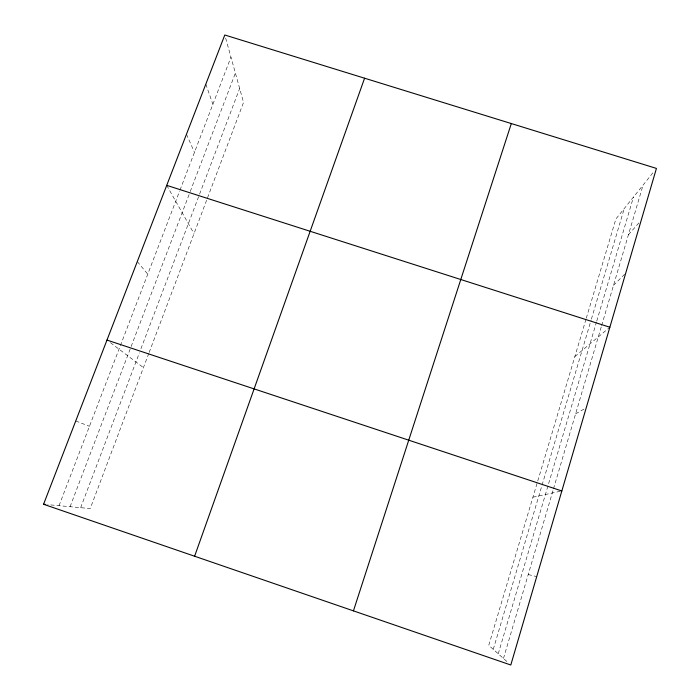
<?xml version="1.0" encoding="UTF-8"?>
<svg xmlns="http://www.w3.org/2000/svg" width="700" height="700" viewBox="0 0 700 700"><rect width="100%" height="100%" fill="white"/><g stroke="black" fill="none" stroke-linecap="round" stroke-linejoin="round"><path stroke-width="0.53" stroke-dasharray="3.5 2.62" d="M498.242 653.809L596.461 322.07M596.767 321.029L633.474 197.041M503.475 658.464L553.184 489.895M553.49 488.854L601.335 326.611M601.641 325.579L643.081 185.071M493.255 649.355L591.08 320.162M591.395 319.121L624.251 208.548M585.988 319.244L488.749 645.339L507.544 662.095M586.294 318.211L615.878 218.986L653.765 171.745M148.785 353.43L90.23 508.559L47.688 504.648M149.17 352.415L243.547 102.401L225.076 36.006M80.666 507.675L139.405 352.809M140.945 348.749L199.202 195.143M199.588 194.119L239.662 88.445M70.079 506.704L130.769 347.524M131.154 346.509L189.857 192.535M190.242 191.529L235.392 73.089M59.027 505.689L179.62 191.065M180.014 190.05L230.956 57.146M628.434 234.727L640.509 221.104M613.506 285.338L625.695 273.227M574.858 356.571L609.858 327.241M575.61 413.858L586.206 407.873M532.928 497.184L560.779 491.19M528.229 574.525L536.716 576.634M75.749 420.945L89.451 426.309M110.416 342.685L143.439 367.605M137.287 261.59L147.761 274.19M166.731 185.36L194.005 233.642M186.463 134.26L194.477 152.329M205.817 84.149L212.888 104.291"/><path stroke-width="1.05" d="M353.439 610.864L511.315 123.559M194.609 556.229L364.586 78.207M43.566 504.271L224.796 35L656.434 168.411L510.799 665L43.566 504.271L45.623 504.464M166.731 185.36L609.858 327.241M106.969 340.086L561.837 490.963"/></g></svg>
